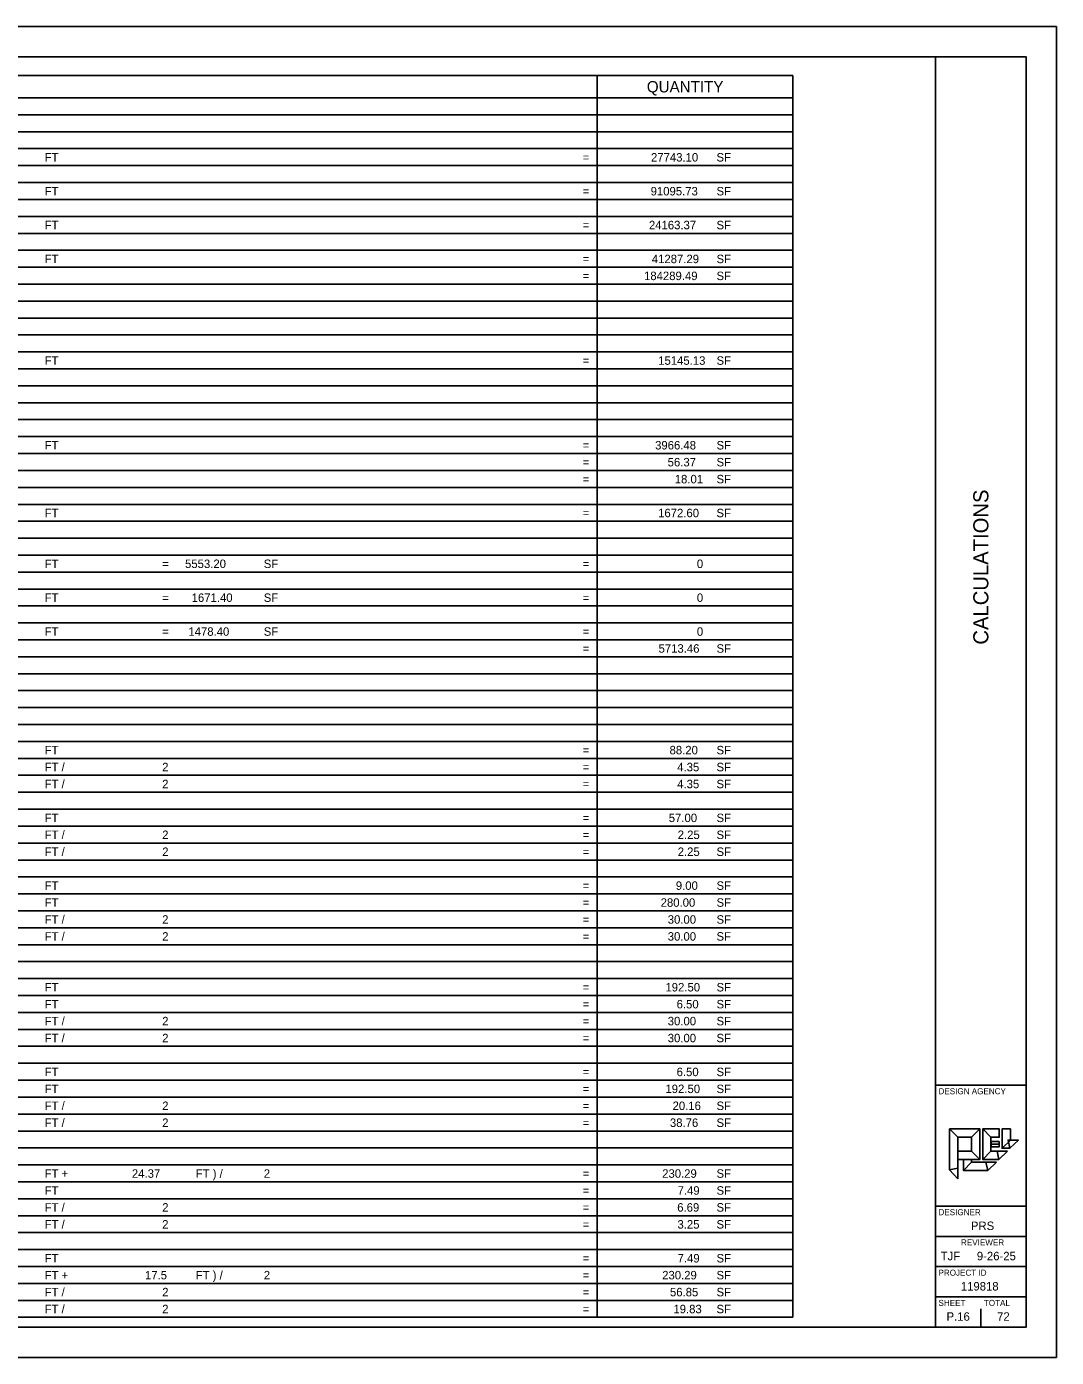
# Model space of a CAD drawing. Extents: x -17 to 17, y -182 to 12.
# Drawn here: x 0.42 to 17.46, y -9.65 to 12.35 of the extents above; entities that cross this region are included whole.
import ezdxf

# ---------------------------------------------------------------- set-up
doc = ezdxf.new("R2010")
doc.units = 0
for name, color, linetype in [('Default', 7, 'Continuous'), ('SH_Border', 7, 'Continuous'), ('SH_Cut_Line', 7, 'Continuous'), ('SH_Data', 7, 'Continuous'), ('SH_Text', 7, 'Continuous')]:
    doc.layers.add(name, color=color, linetype=linetype)

msp = doc.modelspace()

# ---------------------------------------------------------------- linework, layer by layer
at = {"layer": 'Default'}
msp.add_line((16.376, -6.129), (16.513, -6.129), dxfattribs=at)
for points in [[(15.69, -6.555), (15.69, -5.878), (15.828, -6.015), (15.828, -6.527)], [(15.69, -5.878), (16.193, -5.878), (16.056, -6.015), (15.828, -6.015)], [(16.193, -5.878), (16.193, -6.381), (16.056, -6.244), (16.056, -6.015)], [(16.239, -6.381), (16.239, -5.878), (16.376, -6.015), (16.376, -6.244)], [(16.239, -5.878), (16.513, -5.878), (16.513, -6.015), (16.376, -6.015)], [(16.559, -6.198), (16.559, -5.878), (16.696, -5.878), (16.696, -6.061)], [(16.513, -6.088), (16.513, -6.171), (16.378, -6.171), (16.378, -6.088)], [(16.688, -6.198), (16.559, -6.198), (16.696, -6.061), (16.66, -6.061)], [(16.833, -6.061), (16.688, -6.198), (16.66, -6.061)], [(16.193, -6.381), (15.828, -6.381), (15.828, -6.244), (16.056, -6.244)], [(16.505, -6.381), (16.239, -6.381), (16.376, -6.244), (16.476, -6.244)], [(16.65, -6.244), (16.505, -6.381), (16.476, -6.244)], [(15.828, -6.701), (15.69, -6.555), (15.828, -6.527)], [(15.919, -6.564), (15.919, -6.381), (16.056, -6.381), (16.056, -6.427)], [(16.321, -6.564), (15.919, -6.564), (16.056, -6.427), (16.293, -6.427)], [(16.468, -6.427), (16.321, -6.564), (16.293, -6.427)]]:
    msp.add_lwpolyline(points, close=True, dxfattribs=at)
at = {"layer": 'SH_Border'}
for p, q in [((15.458, -9.154), (15.458, 11.846)), ((15.458, -5.154), (16.958, -5.154)), ((15.458, -7.154), (16.958, -7.154)), ((15.458, -7.654), (16.958, -7.654)), ((15.458, -8.154), (16.958, -8.154)), ((15.458, -8.654), (16.958, -8.654))]:
    msp.add_line(p, q, dxfattribs=at)
msp.add_lwpolyline([(-15.042, 11.846), (16.958, 11.846), (16.958, -9.154), (-15.042, -9.154)], close=True, dxfattribs=at)
at = {"layer": 'SH_Cut_Line'}
msp.add_lwpolyline([(-16.542, -9.654), (17.458, -9.654), (17.458, 12.346), (-16.542, 12.346)], close=True, dxfattribs=at)
at = {"layer": 'SH_Data'}
for p, q in [((16.208, -6.154), (16.208, -6.154)), ((15.833, -8.979), (15.833, -8.979)), ((16.208, -9.154), (16.208, -8.854))]:
    msp.add_line(p, q, dxfattribs=at)
at = {"layer": 'SH_Text'}
for p, q in [((-12.58, 11.537), (13.097, 11.537)), ((9.859, -8.992), (9.859, 11.537)), ((13.097, -8.992), (13.097, 11.537)), ((-12.58, 11.168), (13.097, 11.168)), ((-12.58, 10.888), (13.097, 10.888)), ((-12.58, 10.608), (13.097, 10.608)), ((-12.58, 10.328), (13.097, 10.328)), ((-12.58, 10.048), (13.097, 10.048)), ((-12.58, 9.768), (13.097, 9.768)), ((-12.58, 9.488), (13.097, 9.488)), ((-12.58, 9.208), (13.097, 9.208)), ((-12.58, 8.928), (13.097, 8.928)), ((-12.58, 8.648), (13.097, 8.648)), ((-12.58, 8.368), (13.097, 8.368)), ((-12.58, 8.088), (13.097, 8.088)), ((-12.58, 7.808), (13.097, 7.808)), ((-12.58, 7.528), (13.097, 7.528)), ((-12.58, 7.248), (13.097, 7.248)), ((-12.58, 6.968), (13.097, 6.968)), ((-12.58, 6.688), (13.097, 6.688)), ((-12.58, 6.408), (13.097, 6.408)), ((-12.58, 6.128), (13.097, 6.128)), ((-12.58, 5.848), (13.097, 5.848)), ((-12.58, 5.568), (13.097, 5.568)), ((-12.58, 5.288), (13.097, 5.288)), ((-12.58, 5.008), (13.097, 5.008)), ((-12.58, 4.728), (13.097, 4.728)), ((-12.58, 4.448), (13.097, 4.448)), ((-12.58, 4.168), (13.097, 4.168)), ((-12.58, 3.888), (13.097, 3.888)), ((-12.58, 3.608), (13.097, 3.608)), ((-12.58, 3.328), (13.097, 3.328)), ((-12.58, 3.048), (13.097, 3.048)), ((-12.58, 2.768), (13.097, 2.768)), ((-12.58, 2.488), (13.097, 2.488)), ((-12.58, 2.208), (13.097, 2.208)), ((-12.58, 1.928), (13.097, 1.928)), ((-12.58, 1.648), (13.097, 1.648)), ((-12.58, 1.368), (13.097, 1.368)), ((-12.58, 1.088), (13.097, 1.088)), ((-12.58, 0.808), (13.097, 0.808)), ((-12.58, 0.528), (13.097, 0.528)), ((-12.58, 0.248), (13.097, 0.248)), ((-12.58, -0.032), (13.097, -0.032)), ((-12.58, -0.312), (13.097, -0.312)), ((-12.58, -0.592), (13.097, -0.592)), ((-12.58, -0.872), (13.097, -0.872)), ((-12.58, -1.152), (13.097, -1.152)), ((-12.58, -1.432), (13.097, -1.432)), ((-12.58, -1.712), (13.097, -1.712)), ((-12.58, -1.992), (13.097, -1.992)), ((-12.58, -2.272), (13.097, -2.272)), ((-12.58, -2.552), (13.097, -2.552)), ((-12.58, -2.832), (13.097, -2.832)), ((-12.58, -3.112), (13.097, -3.112)), ((-12.58, -3.392), (13.097, -3.392)), ((-12.58, -3.672), (13.097, -3.672)), ((-12.58, -3.952), (13.097, -3.952)), ((-12.58, -4.232), (13.097, -4.232)), ((-12.58, -4.512), (13.097, -4.512)), ((-12.58, -4.792), (13.097, -4.792)), ((-12.58, -5.072), (13.097, -5.072)), ((-12.58, -5.352), (13.097, -5.352)), ((-12.58, -5.632), (13.097, -5.632)), ((-12.58, -5.912), (13.097, -5.912)), ((-12.58, -6.192), (13.097, -6.192)), ((-12.58, -6.472), (13.097, -6.472)), ((-12.58, -6.752), (13.097, -6.752)), ((-12.58, -7.032), (13.097, -7.032)), ((-12.58, -7.312), (13.097, -7.312)), ((-12.58, -7.592), (13.097, -7.592)), ((-12.58, -7.872), (13.097, -7.872)), ((-12.58, -8.152), (13.097, -8.152)), ((-12.58, -8.432), (13.097, -8.432)), ((-12.58, -8.712), (13.097, -8.712)), ((-12.58, -8.992), (13.097, -8.992))]:
    msp.add_line(p, q, dxfattribs=at)

# ---------------------------------------------------------------- texts
at = {"layer": 'SH_Data'}
msp.add_text('CALCULATIONS', height=0.25, rotation=90, dxfattribs=at).set_placement((16.333, 2.129))
for s, height, p in [('DESIGN AGENCY', 0.1, (15.508, -5.304)), ('DESIGNER', 0.1, (15.508, -7.304)), ('PRS', 0.14, (16.044, -7.549)), ('TJF', 0.14, (15.544, -8.049)), ('REVIEWER', 0.1, (15.88, -7.804)), ('9-26-25', 0.14, (16.142, -8.049)), ('PROJECT ID', 0.1, (15.508, -8.304)), ('119818', 0.14, (15.877, -8.549)), ('SHEET', 0.1, (15.508, -8.804)), ('TOTAL', 0.1, (16.258, -8.804)), ('P.16', 0.14, (15.641, -9.049)), ('72', 0.14, (16.477, -9.049))]:
    msp.add_text(s, height=height, dxfattribs=at).set_placement(p)
at = {"layer": 'SH_Text'}
for s, height, p in [('QUANTITY', 0.1875, (10.683, 11.258)), ('FT', 0.14, (0.722, 10.115)), ('=', 0.14, (9.622, 10.115)), ('27743.10', 0.14, (10.752, 10.115)), ('SF', 0.14, (11.836, 10.115)), ('FT', 0.14, (0.722, 9.555)), ('91095.73', 0.14, (10.746, 9.555)), ('SF', 0.14, (11.836, 9.555)), ('=', 0.14, (9.622, 9.555)), ('FT', 0.14, (0.722, 8.995)), ('=', 0.14, (9.622, 8.995)), ('24163.37', 0.14, (10.718, 8.995)), ('SF', 0.14, (11.836, 8.995)), ('FT', 0.14, (0.722, 8.435)), ('=', 0.14, (9.622, 8.435)), ('41287.29', 0.14, (10.766, 8.435)), ('SF', 0.14, (11.836, 8.435)), ('=', 0.14, (9.622, 8.155)), ('184289.49', 0.14, (10.637, 8.155)), ('SF', 0.14, (11.836, 8.155)), ('FT', 0.14, (0.722, 6.755)), ('=', 0.14, (9.622, 6.755)), ('15145.13', 0.14, (10.871, 6.755)), ('SF', 0.14, (11.836, 6.755)), ('FT', 0.14, (0.722, 5.355)), ('=', 0.14, (9.622, 5.355)), ('3966.48', 0.14, (10.82, 5.355)), ('SF', 0.14, (11.836, 5.355)), ('=', 0.14, (9.622, 5.075)), ('56.37', 0.14, (11.028, 5.075)), ('SF', 0.14, (11.836, 5.075)), ('=', 0.14, (9.622, 4.795)), ('18.01', 0.14, (11.145, 4.795)), ('SF', 0.14, (11.836, 4.795)), ('FT', 0.14, (0.722, 4.235)), ('=', 0.14, (9.622, 4.235)), ('1672.60', 0.14, (10.87, 4.235)), ('SF', 0.14, (11.836, 4.235)), ('FT', 0.14, (0.722, 3.395)), ('5553.20', 0.14, (3.045, 3.395)), ('SF', 0.14, (4.347, 3.395)), ('0', 0.14, (11.511, 3.395)), ('=', 0.14, (2.667, 3.395)), ('=', 0.14, (9.622, 3.395)), ('FT', 0.14, (0.722, 2.835)), ('=', 0.14, (2.667, 2.835)), ('1671.40', 0.14, (3.154, 2.835)), ('SF', 0.14, (4.347, 2.835)), ('=', 0.14, (9.622, 2.835)), ('0', 0.14, (11.511, 2.835)), ('FT', 0.14, (0.722, 2.275)), ('=', 0.14, (2.667, 2.275)), ('1478.40', 0.14, (3.1, 2.275)), ('SF', 0.14, (4.347, 2.275)), ('=', 0.14, (9.622, 2.275)), ('0', 0.14, (11.511, 2.275)), ('=', 0.14, (9.622, 1.995)), ('5713.46', 0.14, (10.877, 1.995)), ('SF', 0.14, (11.836, 1.995)), ('FT  ', 0.14, (0.722, 0.315)), ('88.20', 0.14, (11.059, 0.315)), ('SF', 0.14, (11.836, 0.315)), ('=', 0.14, (9.622, 0.315)), ('FT /', 0.14, (0.722, 0.035)), ('2', 0.14, (2.667, 0.035)), ('=', 0.14, (9.622, 0.035)), ('4.35', 0.14, (11.186, 0.035)), ('SF', 0.14, (11.836, 0.035)), ('FT /', 0.14, (0.722, -0.245)), ('2', 0.14, (2.667, -0.245)), ('=', 0.14, (9.622, -0.245)), ('4.35', 0.14, (11.186, -0.245)), ('SF', 0.14, (11.836, -0.245)), ('FT ', 0.14, (0.722, -0.805)), ('=', 0.14, (9.622, -0.805)), ('57.00', 0.14, (11.046, -0.805)), ('SF', 0.14, (11.836, -0.805)), ('FT /', 0.14, (0.722, -1.085)), ('2', 0.14, (2.667, -1.085)), ('=', 0.14, (9.622, -1.085)), ('2.25', 0.14, (11.194, -1.085)), ('SF', 0.14, (11.836, -1.085)), ('FT /', 0.14, (0.722, -1.365)), ('2', 0.14, (2.667, -1.365)), ('=', 0.14, (9.622, -1.365)), ('2.25', 0.14, (11.194, -1.365)), ('SF', 0.14, (11.836, -1.365)), ('FT ', 0.14, (0.722, -1.925)), ('=', 0.14, (9.622, -1.925)), ('9.00', 0.14, (11.163, -1.925)), ('SF', 0.14, (11.836, -1.925)), ('FT ', 0.14, (0.722, -2.205)), ('=', 0.14, (9.622, -2.205)), ('280.00', 0.14, (10.912, -2.205)), ('SF', 0.14, (11.836, -2.205)), ('FT /', 0.14, (0.722, -2.485)), ('2', 0.14, (2.667, -2.485)), ('=', 0.14, (9.622, -2.485)), ('30.00', 0.14, (11.029, -2.485)), ('SF', 0.14, (11.836, -2.485)), ('FT /', 0.14, (0.722, -2.765)), ('2', 0.14, (2.667, -2.765)), ('30.00', 0.14, (11.029, -2.765)), ('SF', 0.14, (11.836, -2.765)), ('=', 0.14, (9.622, -2.765)), ('FT ', 0.14, (0.722, -3.605)), ('=', 0.14, (9.622, -3.605)), ('192.50', 0.14, (10.991, -3.605)), ('SF', 0.14, (11.836, -3.605)), ('FT ', 0.14, (0.722, -3.885)), ('=', 0.14, (9.622, -3.885)), ('6.50', 0.14, (11.176, -3.885)), ('SF', 0.14, (11.836, -3.885)), ('FT /', 0.14, (0.722, -4.165)), ('2', 0.14, (2.667, -4.165)), ('=', 0.14, (9.622, -4.165)), ('30.00', 0.14, (11.029, -4.165)), ('SF', 0.14, (11.836, -4.165)), ('FT /', 0.14, (0.722, -4.445)), ('2', 0.14, (2.667, -4.445)), ('=', 0.14, (9.622, -4.445)), ('30.00', 0.14, (11.029, -4.445)), ('SF', 0.14, (11.836, -4.445)), ('FT ', 0.14, (0.722, -5.005)), ('=', 0.14, (9.622, -5.005)), ('6.50', 0.14, (11.176, -5.005)), ('SF', 0.14, (11.836, -5.005)), ('FT ', 0.14, (0.722, -5.285)), ('=', 0.14, (9.622, -5.285)), ('192.50', 0.14, (10.991, -5.285)), ('SF', 0.14, (11.836, -5.285)), ('FT /', 0.14, (0.722, -5.565)), ('2', 0.14, (2.667, -5.565)), ('=', 0.14, (9.622, -5.565)), ('20.16', 0.14, (11.109, -5.565)), ('SF', 0.14, (11.836, -5.565)), ('FT /', 0.14, (0.722, -5.845)), ('2', 0.14, (2.667, -5.845)), ('38.76', 0.14, (11.065, -5.845)), ('SF', 0.14, (11.836, -5.845)), ('=', 0.14, (9.622, -5.845)), ('FT +', 0.14, (0.722, -6.685)), ('24.37', 0.14, (2.166, -6.685)), ('FT ) /', 0.14, (3.222, -6.685)), ('2', 0.14, (4.347, -6.685)), ('=', 0.14, (9.622, -6.685)), ('230.29', 0.14, (10.937, -6.685)), ('SF', 0.14, (11.836, -6.685)), ('FT ', 0.14, (0.722, -6.965)), ('=', 0.14, (9.622, -6.965)), ('7.49', 0.14, (11.192, -6.965)), ('SF', 0.14, (11.836, -6.965)), ('FT /', 0.14, (0.722, -7.245)), ('2', 0.14, (2.667, -7.245)), ('=', 0.14, (9.622, -7.245)), ('6.69', 0.14, (11.186, -7.245)), ('SF', 0.14, (11.836, -7.245)), ('FT /', 0.14, (0.722, -7.525)), ('2', 0.14, (2.667, -7.525)), ('=', 0.14, (9.622, -7.525)), ('3.25', 0.14, (11.19, -7.525)), ('SF', 0.14, (11.836, -7.525)), ('FT ', 0.14, (0.722, -8.085)), ('=', 0.14, (9.622, -8.085)), ('7.49', 0.14, (11.192, -8.085)), ('SF', 0.14, (11.836, -8.085)), ('FT +', 0.14, (0.722, -8.365)), ('17.5', 0.14, (2.382, -8.365)), ('FT ) /', 0.14, (3.222, -8.365)), ('2', 0.14, (4.347, -8.365)), ('=', 0.14, (9.622, -8.365)), ('230.29', 0.14, (10.937, -8.365)), ('SF', 0.14, (11.836, -8.365)), ('FT /', 0.14, (0.722, -8.645)), ('2', 0.14, (2.667, -8.645)), ('=', 0.14, (9.622, -8.645)), ('56.85', 0.14, (11.066, -8.645)), ('SF', 0.14, (11.836, -8.645)), ('FT /', 0.14, (0.722, -8.925)), ('2', 0.14, (2.667, -8.925)), ('19.83', 0.14, (11.123, -8.925)), ('SF', 0.14, (11.836, -8.925)), ('=', 0.14, (9.622, -8.925))]:
    msp.add_text(s, height=height, dxfattribs=at).set_placement(p)

doc.saveas('drawing.dxf')
